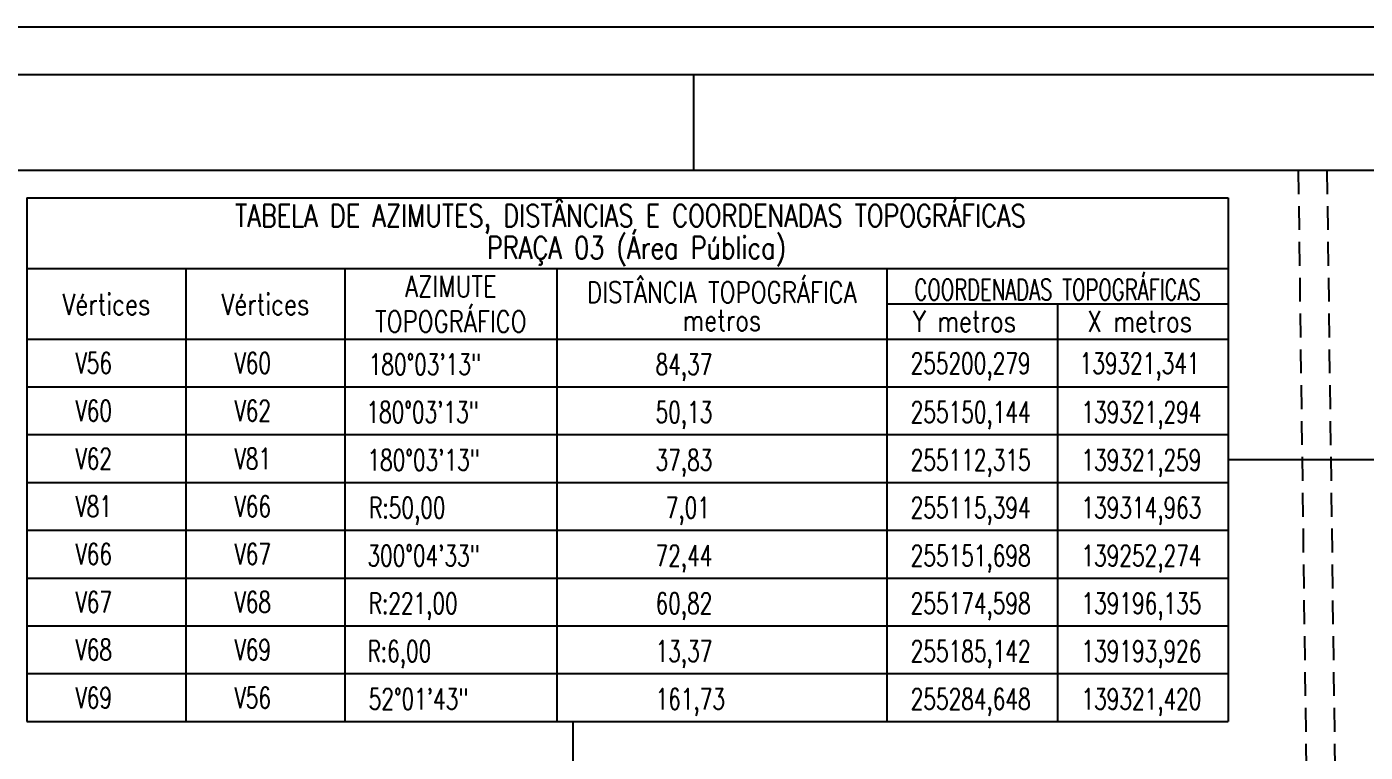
# Model space of a CAD drawing. Header units: millimetres. Extents: x 138869 to 139962, y 254956 to 255969.
# Drawn here: x 139242.9 to 139382.9, y 255669.1 to 255745 of the extents above; entities that cross this region are included whole.
import ezdxf
from ezdxf.enums import TextEntityAlignment as Align

# ---------------------------------------------------------------- set-up
doc = ezdxf.new("R2010")
doc.units = ezdxf.units.MM
doc.linetypes.add('HIDDEN', pattern=[0.375, 0.25, -0.125])
for name, color, linetype in [('malha coordenadas', 1, 'Continuous'), ('PROJEÇÃO VIAS', 4, 'HIDDEN'), ('SELO', 7, 'Continuous'), ('Tabela', 7, 'Continuous')]:
    doc.layers.add(name, color=color, linetype=linetype)
doc.styles.add('STYLE1', font='simplex.shx', dxfattribs={"width": 0.8, "height": 1.5})
doc.styles.add('STYLE2', font='simplex.shx', dxfattribs={"width": 0.8, "height": 2.5})

msp = doc.modelspace()

# ---------------------------------------------------------------- linework, layer by layer
at = {"layer": 'malha coordenadas'}
for p, q in [((139368.532, 255699.737), (139447.466, 255699.833)), ((139300, 255667.539), (139300, 255672.345))]:
    msp.add_line(p, q, dxfattribs=at)
at = {"layer": 'PROJEÇÃO VIAS', "ltscale": 10}
for p, q in [((139375.847, 255730.008), (139377.293, 255621.353)), ((139378.847, 255730.006), (139380.293, 255621.393))]:
    msp.add_line(p, q, dxfattribs=at)
at = {"layer": 'SELO'}
for p, q in [((138869.489, 255745.007), (139687.632, 255745.007)), ((138899.489, 255740.007), (139682.632, 255740.007)), ((139312.632, 255730.007), (139312.632, 255740.007))]:
    msp.add_line(p, q, dxfattribs=at)
at = {"layer": 'SELO', "color": 8}
msp.add_line((138909.489, 255730.007), (139672.632, 255730.007), dxfattribs=at)
at = {"layer": 'Tabela', "color": 3}
for p, q in [((139242.868, 255727.129), (139242.868, 255672.345)), ((139242.868, 255727.129), (139368.532, 255727.129)), ((139368.532, 255727.129), (139368.532, 255672.345)), ((139242.868, 255719.737), (139368.532, 255719.737)), ((139259.5, 255719.737), (139259.5, 255672.345)), ((139276.132, 255719.737), (139276.132, 255672.345)), ((139298.308, 255719.737), (139298.308, 255672.345)), ((139332.82, 255719.737), (139332.82, 255672.345)), ((139332.82, 255716.041), (139368.532, 255716.041)), ((139350.676, 255716.041), (139350.676, 255672.345)), ((139242.868, 255712.345), (139368.532, 255712.345)), ((139242.868, 255712.345), (139368.532, 255712.345)), ((139242.868, 255672.345), (139368.532, 255672.345))]:
    msp.add_line(p, q, dxfattribs=at)
at = {"layer": 'Tabela', "color": 1}
for p, q in [((139242.868, 255707.345), (139368.532, 255707.345)), ((139242.868, 255702.345), (139368.532, 255702.345)), ((139242.868, 255697.345), (139368.532, 255697.345)), ((139242.868, 255692.345), (139368.532, 255692.345)), ((139242.868, 255687.345), (139368.532, 255687.345)), ((139242.868, 255682.345), (139368.532, 255682.345)), ((139242.868, 255677.345), (139368.532, 255677.345))]:
    msp.add_line(p, q, dxfattribs=at)

# ---------------------------------------------------------------- texts
at = {"layer": 'Tabela', "color": 5, "style": 'STYLE2', "width": 0.8}
for s, p in [('TABELA DE AZIMUTES, DISTÂNCIAS E COORDENADAS TOPOGRÁFICAS ', (139306.647, 255725.281)), ('PRAÇA 03 (Área Pública)', (139306.647, 255721.898))]:
    msp.add_text(s, height=2.31, dxfattribs=at).set_placement(p, align=Align.MIDDLE)
at = {"layer": 'Tabela', "color": 4, "style": 'STYLE1'}
for s, width, p in [('AZIMUTE', 0.8, (139287.22, 255717.843)), ('DISTÂNCIA TOPOGRÁFICA', 0.8, (139315.564, 255717.599)), ('COORDENADAS TOPOGRÁFICAS', 0.68, (139350.676, 255717.889)), ('Vértices', 0.8, (139251.184, 255716.041)), ('Vértices', 0.8, (139267.816, 255716.041)), ('TOPOGRÁFICO', 0.8, (139287.22, 255714.543)), ('metros', 0.8, (139315.564, 255714.299)), ('Y metros', 0.8, (139340.928, 255714.193)), ('X metros', 0.8, (139359.259, 255714.193))]:
    msp.add_text(s, height=2.2, dxfattribs=dict(at, width=width)).set_placement(p, align=Align.MIDDLE)
at = {"layer": 'Tabela', "style": 'STYLE1', "width": 0.7}
for s, p in [('V56', (139249.868, 255709.845)), ('V60', (139266.5, 255709.845)), ('V60', (139249.868, 255704.845)), ('V62', (139266.5, 255704.845)), ('V62', (139249.868, 255699.845)), ('V81', (139266.5, 255699.845)), ('V81', (139249.868, 255694.845)), ('V66', (139266.5, 255694.845)), ('V66', (139249.868, 255689.845)), ('V67', (139266.5, 255689.845)), ('V67', (139249.868, 255684.845)), ('V68', (139266.5, 255684.845)), ('V68', (139249.868, 255679.845)), ('V69', (139266.5, 255679.845)), ('V69', (139249.868, 255674.845)), ('V56', (139266.5, 255674.845))]:
    msp.add_text(s, height=2.2, dxfattribs=at).set_placement(p, align=Align.MIDDLE)
for s, p in [('180°03\'13"', (139278.632, 255708.595)), ('84,37', (139308.632, 255708.595)), ('255200,279', (139335.307, 255708.694)), ('139321,341', (139352.986, 255708.694)), ('180°03\'13"', (139278.397, 255703.595)), ('50,13', (139308.632, 255703.595)), ('255150,144', (139335.32, 255703.595)), ('139321,294', (139353.176, 255703.595)), ('180°03\'13"', (139278.502, 255698.595)), ('37,83', (139308.632, 255698.595)), ('255112,315', (139335.32, 255698.595)), ('139321,259', (139353.176, 255698.595)), ('R:50,00', (139278.674, 255693.595)), (' 7,01', (139308.632, 255693.595)), ('255115,394', (139335.32, 255693.595)), ('139314,963', (139353.176, 255693.595)), ('300°04\'33"', (139278.502, 255688.595)), ('72,44', (139308.632, 255688.595)), ('255151,698', (139335.32, 255688.595)), ('139252,274', (139353.176, 255688.595)), ('R:221,00', (139278.632, 255683.595)), ('60,82', (139308.632, 255683.595)), ('255174,598', (139335.32, 255683.595)), ('139196,135', (139353.176, 255683.595)), ('R:6,00', (139278.502, 255678.595)), ('13,37', (139308.632, 255678.595)), ('255185,142', (139335.32, 255678.595)), ('139193,926', (139353.176, 255678.595)), ('52°01\'43"', (139278.632, 255673.595)), ('161,73', (139308.632, 255673.595)), ('255284,648', (139335.32, 255673.595)), ('139321,420', (139353.176, 255673.595))]:
    msp.add_text(s, height=2.2, dxfattribs=at).set_placement(p)

doc.saveas('drawing.dxf')
